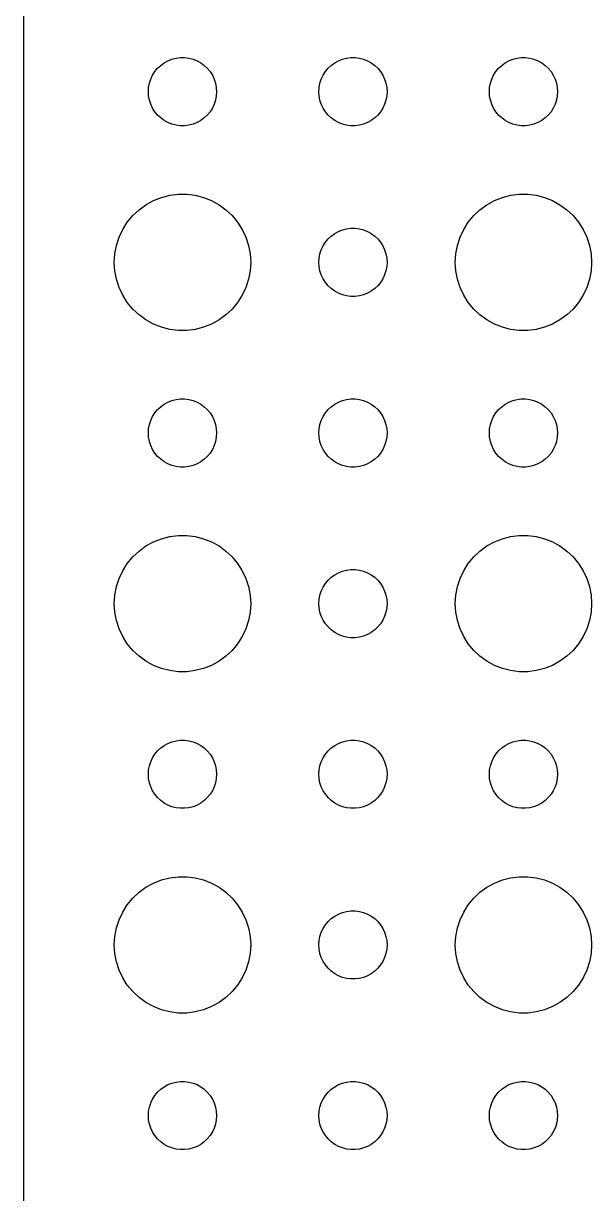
# Model space of a CAD drawing. Header units: metres. Extents: x -112 to 112, y -112 to 112.
# Drawn here: x -112 to -87, y -55.9 to -4.5 of the extents above; entities that cross this region are included whole.
import ezdxf

# ---------------------------------------------------------------- set-up
doc = ezdxf.new("R2010")
doc.units = ezdxf.units.M

msp = doc.modelspace()

# ---------------------------------------------------------------- linework, layer by layer
for p, q in [((-112, 107), (-112, -107)), ((-105.804, -6.23351), (-105.639, -6.14275)), ((-105.639, -6.14275), (-105.464, -6.07341)), ((-105.464, -6.07341), (-105.281, -6.02657)), ((-105.281, -6.02657), (-105.094, -6.00294)), ((-105.094, -6.00294), (-104.906, -6.00294)), ((-104.906, -6.00294), (-104.719, -6.02657)), ((-104.719, -6.02657), (-104.536, -6.07341)), ((-104.536, -6.07341), (-104.361, -6.14275)), ((-104.361, -6.14275), (-104.196, -6.23351)), ((-98.3037, -6.23351), (-98.1387, -6.14275)), ((-98.1387, -6.14275), (-97.9635, -6.07341)), ((-97.9635, -6.07341), (-97.7811, -6.02657)), ((-97.7811, -6.02657), (-97.5942, -6.00294)), ((-97.5942, -6.00294), (-97.4058, -6.00294)), ((-97.4058, -6.00294), (-97.2189, -6.02657)), ((-97.2189, -6.02657), (-97.0365, -6.07341)), ((-97.0365, -6.07341), (-96.8613, -6.14275)), ((-96.8613, -6.14275), (-96.6963, -6.23351)), ((-90.8037, -6.23351), (-90.6387, -6.14275)), ((-90.6387, -6.14275), (-90.4635, -6.07341)), ((-90.4635, -6.07341), (-90.2811, -6.02657)), ((-90.2811, -6.02657), (-90.0942, -6.00294)), ((-90.0942, -6.00294), (-89.9058, -6.00294)), ((-89.9058, -6.00294), (-89.7189, -6.02657)), ((-89.7189, -6.02657), (-89.5365, -6.07341)), ((-89.5365, -6.07341), (-89.3613, -6.14275)), ((-89.3613, -6.14275), (-89.1963, -6.23351)), ((-106.314, -6.77736), (-106.214, -6.61832)), ((-106.214, -6.61832), (-106.093, -6.47318)), ((-106.093, -6.47318), (-105.956, -6.34422)), ((-105.956, -6.34422), (-105.804, -6.23351)), ((-104.196, -6.23351), (-104.044, -6.34422)), ((-104.044, -6.34422), (-103.907, -6.47318)), ((-103.907, -6.47318), (-103.786, -6.61832)), ((-103.786, -6.61832), (-103.686, -6.77736)), ((-98.8145, -6.77736), (-98.7135, -6.61832)), ((-98.7135, -6.61832), (-98.5934, -6.47318)), ((-98.5934, -6.47318), (-98.4561, -6.34422)), ((-98.4561, -6.34422), (-98.3037, -6.23351)), ((-96.6963, -6.23351), (-96.5439, -6.34422)), ((-96.5439, -6.34422), (-96.4065, -6.47318)), ((-96.4065, -6.47318), (-96.2865, -6.61832)), ((-96.2865, -6.61832), (-96.1855, -6.77736)), ((-91.3145, -6.77736), (-91.2135, -6.61832)), ((-91.2135, -6.61832), (-91.0934, -6.47318)), ((-91.0934, -6.47318), (-90.9561, -6.34422)), ((-90.9561, -6.34422), (-90.8037, -6.23351)), ((-89.1963, -6.23351), (-89.0439, -6.34422)), ((-89.0439, -6.34422), (-88.9065, -6.47318)), ((-88.9065, -6.47318), (-88.7865, -6.61832)), ((-88.7865, -6.61832), (-88.6855, -6.77736)), ((-106.488, -7.312), (-106.453, -7.12695)), ((-106.453, -7.12695), (-106.395, -6.9478)), ((-106.395, -6.9478), (-106.314, -6.77736)), ((-103.686, -6.77736), (-103.605, -6.9478)), ((-103.605, -6.9478), (-103.547, -7.12695)), ((-103.547, -7.12695), (-103.512, -7.312)), ((-98.9882, -7.312), (-98.9529, -7.12695)), ((-98.9529, -7.12695), (-98.8947, -6.9478)), ((-98.8947, -6.9478), (-98.8145, -6.77736)), ((-96.1855, -6.77736), (-96.1053, -6.9478)), ((-96.1053, -6.9478), (-96.0471, -7.12695)), ((-96.0471, -7.12695), (-96.0118, -7.312)), ((-91.4882, -7.312), (-91.4529, -7.12695)), ((-91.4529, -7.12695), (-91.3947, -6.9478)), ((-91.3947, -6.9478), (-91.3145, -6.77736)), ((-88.6855, -6.77736), (-88.6053, -6.9478)), ((-88.6053, -6.9478), (-88.5471, -7.12695)), ((-88.5471, -7.12695), (-88.5118, -7.312)), ((-106.5, -7.5), (-106.488, -7.312)), ((-106.488, -7.68799), (-106.5, -7.5)), ((-106.453, -7.87303), (-106.488, -7.68799)), ((-103.512, -7.68799), (-103.547, -7.87303)), ((-103.512, -7.312), (-103.5, -7.5)), ((-103.5, -7.5), (-103.512, -7.68799)), ((-99, -7.5), (-98.9882, -7.312)), ((-98.9882, -7.68799), (-99, -7.5)), ((-98.9529, -7.87303), (-98.9882, -7.68799)), ((-96.0118, -7.68799), (-96.0471, -7.87303)), ((-96.0118, -7.312), (-96, -7.5)), ((-96, -7.5), (-96.0118, -7.68799)), ((-91.5, -7.5), (-91.4882, -7.312)), ((-91.4882, -7.68799), (-91.5, -7.5)), ((-91.4529, -7.87303), (-91.4882, -7.68799)), ((-88.5118, -7.68799), (-88.5471, -7.87303)), ((-88.5118, -7.312), (-88.5, -7.5)), ((-88.5, -7.5), (-88.5118, -7.68799)), ((-106.395, -8.05219), (-106.453, -7.87303)), ((-106.314, -8.22263), (-106.395, -8.05219)), ((-106.214, -8.38167), (-106.314, -8.22263)), ((-103.686, -8.22263), (-103.786, -8.38167)), ((-103.605, -8.05219), (-103.686, -8.22263)), ((-103.547, -7.87303), (-103.605, -8.05219)), ((-98.8947, -8.05219), (-98.9529, -7.87303)), ((-98.8145, -8.22263), (-98.8947, -8.05219)), ((-98.7135, -8.38167), (-98.8145, -8.22263)), ((-96.1855, -8.22263), (-96.2865, -8.38167)), ((-96.1053, -8.05219), (-96.1855, -8.22263)), ((-96.0471, -7.87303), (-96.1053, -8.05219)), ((-91.3947, -8.05219), (-91.4529, -7.87303)), ((-91.3145, -8.22263), (-91.3947, -8.05219)), ((-91.2135, -8.38167), (-91.3145, -8.22263)), ((-88.6855, -8.22263), (-88.7865, -8.38167)), ((-88.6053, -8.05219), (-88.6855, -8.22263)), ((-88.5471, -7.87303), (-88.6053, -8.05219)), ((-106.093, -8.52681), (-106.214, -8.38167)), ((-105.956, -8.65576), (-106.093, -8.52681)), ((-105.804, -8.76648), (-105.956, -8.65576)), ((-104.044, -8.65576), (-104.196, -8.76648)), ((-103.907, -8.52681), (-104.044, -8.65576)), ((-103.786, -8.38167), (-103.907, -8.52681)), ((-98.5934, -8.52681), (-98.7135, -8.38167)), ((-98.4561, -8.65576), (-98.5934, -8.52681)), ((-98.3037, -8.76648), (-98.4561, -8.65576)), ((-96.5439, -8.65576), (-96.6963, -8.76648)), ((-96.4065, -8.52681), (-96.5439, -8.65576)), ((-96.2865, -8.38167), (-96.4065, -8.52681)), ((-91.0934, -8.52681), (-91.2135, -8.38167)), ((-90.9561, -8.65576), (-91.0934, -8.52681)), ((-90.8037, -8.76648), (-90.9561, -8.65576)), ((-89.0439, -8.65576), (-89.1963, -8.76648)), ((-88.9065, -8.52681), (-89.0439, -8.65576)), ((-88.7865, -8.38167), (-88.9065, -8.52681)), ((-105.639, -8.85724), (-105.804, -8.76648)), ((-105.464, -8.92657), (-105.639, -8.85724)), ((-105.281, -8.97342), (-105.464, -8.92657)), ((-105.094, -8.99704), (-105.281, -8.97342)), ((-104.906, -8.99704), (-105.094, -8.99704)), ((-104.719, -8.97342), (-104.906, -8.99704)), ((-104.536, -8.92657), (-104.719, -8.97342)), ((-104.361, -8.85724), (-104.536, -8.92657)), ((-104.196, -8.76648), (-104.361, -8.85724)), ((-98.1387, -8.85724), (-98.3037, -8.76648)), ((-97.9635, -8.92657), (-98.1387, -8.85724)), ((-97.7811, -8.97342), (-97.9635, -8.92657)), ((-97.5942, -8.99704), (-97.7811, -8.97342)), ((-97.4058, -8.99704), (-97.5942, -8.99704)), ((-97.2189, -8.97342), (-97.4058, -8.99704)), ((-97.0365, -8.92657), (-97.2189, -8.97342)), ((-96.8613, -8.85724), (-97.0365, -8.92657)), ((-96.6963, -8.76648), (-96.8613, -8.85724)), ((-90.6387, -8.85724), (-90.8037, -8.76648)), ((-90.4635, -8.92657), (-90.6387, -8.85724)), ((-90.2811, -8.97342), (-90.4635, -8.92657)), ((-90.0942, -8.99704), (-90.2811, -8.97342)), ((-89.9058, -8.99704), (-90.0942, -8.99704)), ((-89.7189, -8.97342), (-89.9058, -8.99704)), ((-89.5365, -8.92657), (-89.7189, -8.97342)), ((-89.3613, -8.85724), (-89.5365, -8.92657)), ((-89.1963, -8.76648), (-89.3613, -8.85724)), ((-106.607, -12.467), (-106.277, -12.2855)), ((-106.277, -12.2855), (-105.927, -12.1468)), ((-105.927, -12.1468), (-105.562, -12.0531)), ((-105.562, -12.0531), (-105.188, -12.0059)), ((-105.188, -12.0059), (-104.812, -12.0059)), ((-104.812, -12.0059), (-104.438, -12.0531)), ((-104.438, -12.0531), (-104.073, -12.1468)), ((-104.073, -12.1468), (-103.723, -12.2855)), ((-103.723, -12.2855), (-103.393, -12.467)), ((-91.6075, -12.467), (-91.2773, -12.2855)), ((-91.2773, -12.2855), (-90.927, -12.1468)), ((-90.927, -12.1468), (-90.5621, -12.0531)), ((-90.5621, -12.0531), (-90.1884, -12.0059)), ((-90.1884, -12.0059), (-89.8116, -12.0059)), ((-89.8116, -12.0059), (-89.4379, -12.0531)), ((-89.4379, -12.0531), (-89.073, -12.1468)), ((-89.073, -12.1468), (-88.7227, -12.2855)), ((-88.7227, -12.2855), (-88.3925, -12.467)), ((-107.187, -12.9464), (-106.912, -12.6884)), ((-106.912, -12.6884), (-106.607, -12.467)), ((-103.393, -12.467), (-103.088, -12.6884)), ((-103.088, -12.6884), (-102.813, -12.9464)), ((-92.1869, -12.9464), (-91.9123, -12.6884)), ((-91.9123, -12.6884), (-91.6075, -12.467)), ((-88.3925, -12.467), (-88.0877, -12.6884)), ((-88.0877, -12.6884), (-87.8131, -12.9464)), ((-107.629, -13.5547), (-107.427, -13.2366)), ((-107.427, -13.2366), (-107.187, -12.9464)), ((-102.813, -12.9464), (-102.573, -13.2366)), ((-102.573, -13.2366), (-102.371, -13.5547)), ((-92.6289, -13.5547), (-92.427, -13.2366)), ((-92.427, -13.2366), (-92.1869, -12.9464)), ((-87.8131, -12.9464), (-87.573, -13.2366)), ((-87.573, -13.2366), (-87.3711, -13.5547)), ((-107.789, -13.8956), (-107.629, -13.5547)), ((-102.371, -13.5547), (-102.211, -13.8956)), ((-98.5934, -13.9732), (-98.4561, -13.8442)), ((-98.4561, -13.8442), (-98.3037, -13.7335)), ((-98.3037, -13.7335), (-98.1387, -13.6427)), ((-98.1387, -13.6427), (-97.9635, -13.5734)), ((-97.9635, -13.5734), (-97.7811, -13.5266)), ((-97.7811, -13.5266), (-97.5942, -13.5029)), ((-97.5942, -13.5029), (-97.4058, -13.5029)), ((-97.4058, -13.5029), (-97.2189, -13.5266)), ((-97.2189, -13.5266), (-97.0365, -13.5734)), ((-97.0365, -13.5734), (-96.8613, -13.6427)), ((-96.8613, -13.6427), (-96.6963, -13.7335)), ((-96.6963, -13.7335), (-96.5439, -13.8442)), ((-96.5439, -13.8442), (-96.4065, -13.9732)), ((-92.7893, -13.8956), (-92.6289, -13.5547)), ((-87.3711, -13.5547), (-87.2107, -13.8956)), ((-107.976, -14.624), (-107.906, -14.2539)), ((-107.906, -14.2539), (-107.789, -13.8956)), ((-102.211, -13.8956), (-102.094, -14.2539)), ((-102.094, -14.2539), (-102.024, -14.624)), ((-98.8947, -14.4478), (-98.8145, -14.2774)), ((-98.8145, -14.2774), (-98.7135, -14.1183)), ((-98.7135, -14.1183), (-98.5934, -13.9732)), ((-96.4065, -13.9732), (-96.2865, -14.1183)), ((-96.2865, -14.1183), (-96.1855, -14.2774)), ((-96.1855, -14.2774), (-96.1053, -14.4478)), ((-92.9763, -14.624), (-92.9057, -14.2539)), ((-92.9057, -14.2539), (-92.7893, -13.8956)), ((-87.2107, -13.8956), (-87.0943, -14.2539)), ((-87.0943, -14.2539), (-87.0237, -14.624)), ((-108, -15), (-107.976, -14.624)), ((-102.024, -14.624), (-102, -15)), ((-99, -15), (-98.9882, -14.812)), ((-98.9882, -14.812), (-98.9529, -14.627)), ((-98.9529, -14.627), (-98.8947, -14.4478)), ((-96.1053, -14.4478), (-96.0471, -14.627)), ((-96.0471, -14.627), (-96.0118, -14.812)), ((-96.0118, -14.812), (-96, -15)), ((-93, -15), (-92.9763, -14.624)), ((-87.0237, -14.624), (-87, -15)), ((-107.976, -15.376), (-108, -15)), ((-107.906, -15.7461), (-107.976, -15.376)), ((-102.024, -15.376), (-102.094, -15.7461)), ((-102, -15), (-102.024, -15.376)), ((-98.9882, -15.188), (-99, -15)), ((-98.9529, -15.373), (-98.9882, -15.188)), ((-98.8947, -15.5522), (-98.9529, -15.373)), ((-96.0471, -15.373), (-96.1053, -15.5522)), ((-96.0118, -15.188), (-96.0471, -15.373)), ((-96, -15), (-96.0118, -15.188)), ((-92.9763, -15.376), (-93, -15)), ((-92.9057, -15.7461), (-92.9763, -15.376)), ((-87.0237, -15.376), (-87.0943, -15.7461)), ((-87, -15), (-87.0237, -15.376)), ((-107.789, -16.1044), (-107.906, -15.7461)), ((-102.094, -15.7461), (-102.211, -16.1044)), ((-98.8145, -15.7226), (-98.8947, -15.5522)), ((-98.7135, -15.8817), (-98.8145, -15.7226)), ((-98.5934, -16.0268), (-98.7135, -15.8817)), ((-96.2865, -15.8817), (-96.4065, -16.0268)), ((-96.1855, -15.7226), (-96.2865, -15.8817)), ((-96.1053, -15.5522), (-96.1855, -15.7226)), ((-92.7893, -16.1044), (-92.9057, -15.7461)), ((-87.0943, -15.7461), (-87.2107, -16.1044)), ((-107.629, -16.4453), (-107.789, -16.1044)), ((-107.427, -16.7634), (-107.629, -16.4453)), ((-102.371, -16.4453), (-102.573, -16.7634)), ((-102.211, -16.1044), (-102.371, -16.4453)), ((-98.4561, -16.1558), (-98.5934, -16.0268)), ((-98.3037, -16.2665), (-98.4561, -16.1558)), ((-98.1387, -16.3572), (-98.3037, -16.2665)), ((-97.9635, -16.4266), (-98.1387, -16.3572)), ((-97.7811, -16.4734), (-97.9635, -16.4266)), ((-97.0365, -16.4266), (-97.2189, -16.4734)), ((-96.8613, -16.3572), (-97.0365, -16.4266)), ((-96.6963, -16.2665), (-96.8613, -16.3572)), ((-96.5439, -16.1558), (-96.6963, -16.2665)), ((-96.4065, -16.0268), (-96.5439, -16.1558)), ((-92.6289, -16.4453), (-92.7893, -16.1044)), ((-92.427, -16.7634), (-92.6289, -16.4453)), ((-87.3711, -16.4453), (-87.573, -16.7634)), ((-87.2107, -16.1044), (-87.3711, -16.4453)), ((-107.187, -17.0536), (-107.427, -16.7634)), ((-102.573, -16.7634), (-102.813, -17.0536)), ((-97.5942, -16.497), (-97.7811, -16.4734)), ((-97.4058, -16.497), (-97.5942, -16.497)), ((-97.2189, -16.4734), (-97.4058, -16.497)), ((-92.1869, -17.0536), (-92.427, -16.7634)), ((-87.573, -16.7634), (-87.8131, -17.0536)), ((-106.912, -17.3115), (-107.187, -17.0536)), ((-106.607, -17.533), (-106.912, -17.3115)), ((-103.088, -17.3115), (-103.393, -17.533)), ((-102.813, -17.0536), (-103.088, -17.3115)), ((-91.9123, -17.3115), (-92.1869, -17.0536)), ((-91.6075, -17.533), (-91.9123, -17.3115)), ((-88.0877, -17.3115), (-88.3925, -17.533)), ((-87.8131, -17.0536), (-88.0877, -17.3115)), ((-106.277, -17.7145), (-106.607, -17.533)), ((-105.927, -17.8532), (-106.277, -17.7145)), ((-105.562, -17.9469), (-105.927, -17.8532)), ((-105.188, -17.9941), (-105.562, -17.9469)), ((-104.812, -17.9941), (-105.188, -17.9941)), ((-104.438, -17.9469), (-104.812, -17.9941)), ((-104.073, -17.8532), (-104.438, -17.9469)), ((-103.723, -17.7145), (-104.073, -17.8532)), ((-103.393, -17.533), (-103.723, -17.7145)), ((-91.2773, -17.7145), (-91.6075, -17.533)), ((-90.927, -17.8532), (-91.2773, -17.7145)), ((-90.5621, -17.9469), (-90.927, -17.8532)), ((-90.1884, -17.9941), (-90.5621, -17.9469)), ((-89.8116, -17.9941), (-90.1884, -17.9941)), ((-89.4379, -17.9469), (-89.8116, -17.9941)), ((-89.073, -17.8532), (-89.4379, -17.9469)), ((-88.7227, -17.7145), (-89.073, -17.8532)), ((-88.3925, -17.533), (-88.7227, -17.7145)), ((-105.639, -21.1427), (-105.464, -21.0734)), ((-105.464, -21.0734), (-105.281, -21.0266)), ((-105.281, -21.0266), (-105.094, -21.003)), ((-105.094, -21.003), (-104.906, -21.003)), ((-104.906, -21.003), (-104.719, -21.0266)), ((-104.719, -21.0266), (-104.536, -21.0734)), ((-104.536, -21.0734), (-104.361, -21.1427)), ((-98.1387, -21.1427), (-97.9635, -21.0734)), ((-97.9635, -21.0734), (-97.7811, -21.0266)), ((-97.7811, -21.0266), (-97.5942, -21.003)), ((-97.5942, -21.003), (-97.4058, -21.003)), ((-97.4058, -21.003), (-97.2189, -21.0266)), ((-97.2189, -21.0266), (-97.0365, -21.0734)), ((-97.0365, -21.0734), (-96.8613, -21.1427)), ((-90.6387, -21.1427), (-90.4635, -21.0734)), ((-90.4635, -21.0734), (-90.2811, -21.0266)), ((-90.2811, -21.0266), (-90.0942, -21.003)), ((-90.0942, -21.003), (-89.9058, -21.003)), ((-89.9058, -21.003), (-89.7189, -21.0266)), ((-89.7189, -21.0266), (-89.5365, -21.0734)), ((-89.5365, -21.0734), (-89.3613, -21.1427)), ((-106.214, -21.6183), (-106.093, -21.4732)), ((-106.093, -21.4732), (-105.956, -21.3442)), ((-105.956, -21.3442), (-105.804, -21.2335)), ((-105.804, -21.2335), (-105.639, -21.1427)), ((-104.361, -21.1427), (-104.196, -21.2335)), ((-104.196, -21.2335), (-104.044, -21.3442)), ((-104.044, -21.3442), (-103.907, -21.4732)), ((-103.907, -21.4732), (-103.786, -21.6183)), ((-98.7135, -21.6183), (-98.5934, -21.4732)), ((-98.5934, -21.4732), (-98.4561, -21.3442)), ((-98.4561, -21.3442), (-98.3037, -21.2335)), ((-98.3037, -21.2335), (-98.1387, -21.1427)), ((-96.8613, -21.1427), (-96.6963, -21.2335)), ((-96.6963, -21.2335), (-96.5439, -21.3442)), ((-96.5439, -21.3442), (-96.4065, -21.4732)), ((-96.4065, -21.4732), (-96.2865, -21.6183)), ((-91.2135, -21.6183), (-91.0934, -21.4732)), ((-91.0934, -21.4732), (-90.9561, -21.3442)), ((-90.9561, -21.3442), (-90.8037, -21.2335)), ((-90.8037, -21.2335), (-90.6387, -21.1427)), ((-89.3613, -21.1427), (-89.1963, -21.2335)), ((-89.1963, -21.2335), (-89.0439, -21.3442)), ((-89.0439, -21.3442), (-88.9065, -21.4732)), ((-88.9065, -21.4732), (-88.7865, -21.6183)), ((-106.453, -22.127), (-106.395, -21.9478)), ((-106.395, -21.9478), (-106.314, -21.7774)), ((-106.314, -21.7774), (-106.214, -21.6183)), ((-103.786, -21.6183), (-103.686, -21.7774)), ((-103.686, -21.7774), (-103.605, -21.9478)), ((-103.605, -21.9478), (-103.547, -22.127)), ((-98.9529, -22.127), (-98.8947, -21.9478)), ((-98.8947, -21.9478), (-98.8145, -21.7774)), ((-98.8145, -21.7774), (-98.7135, -21.6183)), ((-96.2865, -21.6183), (-96.1855, -21.7774)), ((-96.1855, -21.7774), (-96.1053, -21.9478)), ((-96.1053, -21.9478), (-96.0471, -22.127)), ((-91.4529, -22.127), (-91.3947, -21.9478)), ((-91.3947, -21.9478), (-91.3145, -21.7774)), ((-91.3145, -21.7774), (-91.2135, -21.6183)), ((-88.7865, -21.6183), (-88.6855, -21.7774)), ((-88.6855, -21.7774), (-88.6053, -21.9478)), ((-88.6053, -21.9478), (-88.5471, -22.127)), ((-106.5, -22.5), (-106.488, -22.312)), ((-106.488, -22.688), (-106.5, -22.5)), ((-106.488, -22.312), (-106.453, -22.127)), ((-103.547, -22.127), (-103.512, -22.312)), ((-103.512, -22.312), (-103.5, -22.5)), ((-103.5, -22.5), (-103.512, -22.688)), ((-99, -22.5), (-98.9882, -22.312)), ((-98.9882, -22.688), (-99, -22.5)), ((-98.9882, -22.312), (-98.9529, -22.127)), ((-96.0471, -22.127), (-96.0118, -22.312)), ((-96.0118, -22.312), (-96, -22.5)), ((-96, -22.5), (-96.0118, -22.688)), ((-91.5, -22.5), (-91.4882, -22.312)), ((-91.4882, -22.688), (-91.5, -22.5)), ((-91.4882, -22.312), (-91.4529, -22.127)), ((-88.5471, -22.127), (-88.5118, -22.312)), ((-88.5118, -22.312), (-88.5, -22.5)), ((-88.5, -22.5), (-88.5118, -22.688)), ((-106.453, -22.873), (-106.488, -22.688)), ((-106.395, -23.0522), (-106.453, -22.873)), ((-106.314, -23.2226), (-106.395, -23.0522)), ((-103.605, -23.0522), (-103.686, -23.2226)), ((-103.547, -22.873), (-103.605, -23.0522)), ((-103.512, -22.688), (-103.547, -22.873)), ((-98.9529, -22.873), (-98.9882, -22.688)), ((-98.8947, -23.0522), (-98.9529, -22.873)), ((-98.8145, -23.2226), (-98.8947, -23.0522)), ((-96.1053, -23.0522), (-96.1855, -23.2226)), ((-96.0471, -22.873), (-96.1053, -23.0522)), ((-96.0118, -22.688), (-96.0471, -22.873)), ((-91.4529, -22.873), (-91.4882, -22.688)), ((-91.3947, -23.0522), (-91.4529, -22.873)), ((-91.3145, -23.2226), (-91.3947, -23.0522)), ((-88.6053, -23.0522), (-88.6855, -23.2226)), ((-88.5471, -22.873), (-88.6053, -23.0522)), ((-88.5118, -22.688), (-88.5471, -22.873)), ((-106.214, -23.3817), (-106.314, -23.2226)), ((-106.093, -23.5268), (-106.214, -23.3817)), ((-105.956, -23.6558), (-106.093, -23.5268)), ((-105.804, -23.7665), (-105.956, -23.6558)), ((-104.044, -23.6558), (-104.196, -23.7665)), ((-103.907, -23.5268), (-104.044, -23.6558)), ((-103.786, -23.3817), (-103.907, -23.5268)), ((-103.686, -23.2226), (-103.786, -23.3817)), ((-98.7135, -23.3817), (-98.8145, -23.2226)), ((-98.5934, -23.5268), (-98.7135, -23.3817)), ((-98.4561, -23.6558), (-98.5934, -23.5268)), ((-98.3037, -23.7665), (-98.4561, -23.6558)), ((-96.5439, -23.6558), (-96.6963, -23.7665)), ((-96.4065, -23.5268), (-96.5439, -23.6558)), ((-96.2865, -23.3817), (-96.4065, -23.5268)), ((-96.1855, -23.2226), (-96.2865, -23.3817)), ((-91.2135, -23.3817), (-91.3145, -23.2226)), ((-91.0934, -23.5268), (-91.2135, -23.3817)), ((-90.9561, -23.6558), (-91.0934, -23.5268)), ((-90.8037, -23.7665), (-90.9561, -23.6558)), ((-89.0439, -23.6558), (-89.1963, -23.7665)), ((-88.9065, -23.5268), (-89.0439, -23.6558)), ((-88.7865, -23.3817), (-88.9065, -23.5268)), ((-88.6855, -23.2226), (-88.7865, -23.3817)), ((-105.639, -23.8572), (-105.804, -23.7665)), ((-105.464, -23.9266), (-105.639, -23.8572)), ((-105.281, -23.9734), (-105.464, -23.9266)), ((-105.094, -23.997), (-105.281, -23.9734)), ((-104.906, -23.997), (-105.094, -23.997)), ((-104.719, -23.9734), (-104.906, -23.997)), ((-104.536, -23.9266), (-104.719, -23.9734)), ((-104.361, -23.8572), (-104.536, -23.9266)), ((-104.196, -23.7665), (-104.361, -23.8572)), ((-98.1387, -23.8572), (-98.3037, -23.7665)), ((-97.9635, -23.9266), (-98.1387, -23.8572)), ((-97.7811, -23.9734), (-97.9635, -23.9266)), ((-97.5942, -23.997), (-97.7811, -23.9734)), ((-97.4058, -23.997), (-97.5942, -23.997)), ((-97.2189, -23.9734), (-97.4058, -23.997)), ((-97.0365, -23.9266), (-97.2189, -23.9734)), ((-96.8613, -23.8572), (-97.0365, -23.9266)), ((-96.6963, -23.7665), (-96.8613, -23.8572)), ((-90.6387, -23.8572), (-90.8037, -23.7665)), ((-90.4635, -23.9266), (-90.6387, -23.8572)), ((-90.2811, -23.9734), (-90.4635, -23.9266)), ((-90.0942, -23.997), (-90.2811, -23.9734)), ((-89.9058, -23.997), (-90.0942, -23.997)), ((-89.7189, -23.9734), (-89.9058, -23.997)), ((-89.5365, -23.9266), (-89.7189, -23.9734)), ((-89.3613, -23.8572), (-89.5365, -23.9266)), ((-89.1963, -23.7665), (-89.3613, -23.8572)), ((-106.277, -27.2855), (-105.927, -27.1468)), ((-105.927, -27.1468), (-105.562, -27.0531)), ((-105.562, -27.0531), (-105.188, -27.0059)), ((-105.188, -27.0059), (-104.812, -27.0059)), ((-104.812, -27.0059), (-104.438, -27.0531)), ((-104.438, -27.0531), (-104.073, -27.1468)), ((-104.073, -27.1468), (-103.723, -27.2855)), ((-91.2773, -27.2855), (-90.927, -27.1468)), ((-90.927, -27.1468), (-90.5621, -27.0531)), ((-90.5621, -27.0531), (-90.1884, -27.0059)), ((-90.1884, -27.0059), (-89.8116, -27.0059)), ((-89.8116, -27.0059), (-89.4379, -27.0531)), ((-89.4379, -27.0531), (-89.073, -27.1468)), ((-89.073, -27.1468), (-88.7227, -27.2855)), ((-107.187, -27.9464), (-106.912, -27.6884)), ((-106.912, -27.6884), (-106.607, -27.467)), ((-106.607, -27.467), (-106.277, -27.2855)), ((-103.723, -27.2855), (-103.393, -27.467)), ((-103.393, -27.467), (-103.088, -27.6884)), ((-103.088, -27.6884), (-102.813, -27.9464)), ((-92.1869, -27.9464), (-91.9123, -27.6884)), ((-91.9123, -27.6884), (-91.6075, -27.467)), ((-91.6075, -27.467), (-91.2773, -27.2855)), ((-88.7227, -27.2855), (-88.3925, -27.467)), ((-88.3925, -27.467), (-88.0877, -27.6884)), ((-88.0877, -27.6884), (-87.8131, -27.9464)), ((-107.629, -28.5547), (-107.427, -28.2366)), ((-107.427, -28.2366), (-107.187, -27.9464)), ((-102.813, -27.9464), (-102.573, -28.2366)), ((-102.573, -28.2366), (-102.371, -28.5547)), ((-92.6289, -28.5547), (-92.427, -28.2366)), ((-92.427, -28.2366), (-92.1869, -27.9464)), ((-87.8131, -27.9464), (-87.573, -28.2366)), ((-87.573, -28.2366), (-87.3711, -28.5547)), ((-107.789, -28.8956), (-107.629, -28.5547)), ((-102.371, -28.5547), (-102.211, -28.8956)), ((-98.4561, -28.8442), (-98.3037, -28.7335)), ((-98.3037, -28.7335), (-98.1387, -28.6427)), ((-98.1387, -28.6427), (-97.9635, -28.5734)), ((-97.9635, -28.5734), (-97.7811, -28.5266)), ((-97.7811, -28.5266), (-97.5942, -28.503)), ((-97.5942, -28.503), (-97.4058, -28.503)), ((-97.4058, -28.503), (-97.2189, -28.5266)), ((-97.2189, -28.5266), (-97.0365, -28.5734)), ((-97.0365, -28.5734), (-96.8613, -28.6427)), ((-96.8613, -28.6427), (-96.6963, -28.7335)), ((-96.6963, -28.7335), (-96.5439, -28.8442)), ((-92.7893, -28.8956), (-92.6289, -28.5547)), ((-87.3711, -28.5547), (-87.2107, -28.8956)), ((-107.976, -29.624), (-107.906, -29.2539)), ((-107.906, -29.2539), (-107.789, -28.8956)), ((-102.211, -28.8956), (-102.094, -29.2539)), ((-102.094, -29.2539), (-102.024, -29.624)), ((-98.8947, -29.4478), (-98.8145, -29.2774)), ((-98.8145, -29.2774), (-98.7135, -29.1183)), ((-98.7135, -29.1183), (-98.5934, -28.9732)), ((-98.5934, -28.9732), (-98.4561, -28.8442)), ((-96.5439, -28.8442), (-96.4065, -28.9732)), ((-96.4065, -28.9732), (-96.2865, -29.1183)), ((-96.2865, -29.1183), (-96.1855, -29.2774)), ((-96.1855, -29.2774), (-96.1053, -29.4478)), ((-92.9763, -29.624), (-92.9057, -29.2539)), ((-92.9057, -29.2539), (-92.7893, -28.8956)), ((-87.2107, -28.8956), (-87.0943, -29.2539)), ((-87.0943, -29.2539), (-87.0237, -29.624)), ((-108, -30), (-107.976, -29.624)), ((-102.024, -29.624), (-102, -30)), ((-99, -30), (-98.9882, -29.812)), ((-98.9882, -29.812), (-98.9529, -29.627)), ((-98.9529, -29.627), (-98.8947, -29.4478)), ((-96.1053, -29.4478), (-96.0471, -29.627)), ((-96.0471, -29.627), (-96.0118, -29.812)), ((-96.0118, -29.812), (-96, -30)), ((-93, -30), (-92.9763, -29.624)), ((-87.0237, -29.624), (-87, -30)), ((-107.976, -30.376), (-108, -30)), ((-102, -30), (-102.024, -30.376)), ((-98.9882, -30.188), (-99, -30)), ((-98.9529, -30.373), (-98.9882, -30.188)), ((-96.0118, -30.188), (-96.0471, -30.373)), ((-96, -30), (-96.0118, -30.188)), ((-92.9763, -30.376), (-93, -30)), ((-87, -30), (-87.0237, -30.376)), ((-107.906, -30.7461), (-107.976, -30.376)), ((-107.789, -31.1044), (-107.906, -30.7461)), ((-102.094, -30.7461), (-102.211, -31.1044)), ((-102.024, -30.376), (-102.094, -30.7461)), ((-98.8947, -30.5522), (-98.9529, -30.373)), ((-98.8145, -30.7226), (-98.8947, -30.5522)), ((-98.7135, -30.8817), (-98.8145, -30.7226)), ((-96.1855, -30.7226), (-96.2865, -30.8817)), ((-96.1053, -30.5522), (-96.1855, -30.7226)), ((-96.0471, -30.373), (-96.1053, -30.5522)), ((-92.9057, -30.7461), (-92.9763, -30.376)), ((-92.7893, -31.1044), (-92.9057, -30.7461)), ((-87.0943, -30.7461), (-87.2107, -31.1044)), ((-87.0237, -30.376), (-87.0943, -30.7461)), ((-107.629, -31.4453), (-107.789, -31.1044)), ((-102.211, -31.1044), (-102.371, -31.4453)), ((-98.5934, -31.0268), (-98.7135, -30.8817)), ((-98.4561, -31.1558), (-98.5934, -31.0268)), ((-98.3037, -31.2665), (-98.4561, -31.1558)), ((-98.1387, -31.3572), (-98.3037, -31.2665)), ((-97.9635, -31.4266), (-98.1387, -31.3572)), ((-96.8613, -31.3572), (-97.0365, -31.4266)), ((-96.6963, -31.2665), (-96.8613, -31.3572)), ((-96.5439, -31.1558), (-96.6963, -31.2665)), ((-96.4065, -31.0268), (-96.5439, -31.1558)), ((-96.2865, -30.8817), (-96.4065, -31.0268)), ((-92.6289, -31.4453), (-92.7893, -31.1044)), ((-87.2107, -31.1044), (-87.3711, -31.4453)), ((-107.427, -31.7634), (-107.629, -31.4453)), ((-107.187, -32.0536), (-107.427, -31.7634)), ((-102.573, -31.7634), (-102.813, -32.0536)), ((-102.371, -31.4453), (-102.573, -31.7634)), ((-97.7811, -31.4734), (-97.9635, -31.4266)), ((-97.5942, -31.497), (-97.7811, -31.4734)), ((-97.4058, -31.497), (-97.5942, -31.497)), ((-97.2189, -31.4734), (-97.4058, -31.497)), ((-97.0365, -31.4266), (-97.2189, -31.4734)), ((-92.427, -31.7634), (-92.6289, -31.4453)), ((-92.1869, -32.0536), (-92.427, -31.7634)), ((-87.573, -31.7634), (-87.8131, -32.0536)), ((-87.3711, -31.4453), (-87.573, -31.7634)), ((-106.912, -32.3115), (-107.187, -32.0536)), ((-106.607, -32.533), (-106.912, -32.3115)), ((-103.088, -32.3115), (-103.393, -32.533)), ((-102.813, -32.0536), (-103.088, -32.3115)), ((-91.9123, -32.3115), (-92.1869, -32.0536)), ((-91.6075, -32.533), (-91.9123, -32.3115)), ((-88.0877, -32.3115), (-88.3925, -32.533)), ((-87.8131, -32.0536), (-88.0877, -32.3115)), ((-106.277, -32.7145), (-106.607, -32.533)), ((-105.927, -32.8532), (-106.277, -32.7145)), ((-105.562, -32.9469), (-105.927, -32.8532)), ((-104.073, -32.8532), (-104.438, -32.9469)), ((-103.723, -32.7145), (-104.073, -32.8532)), ((-103.393, -32.533), (-103.723, -32.7145)), ((-91.2773, -32.7145), (-91.6075, -32.533)), ((-90.927, -32.8532), (-91.2773, -32.7145)), ((-90.5621, -32.9469), (-90.927, -32.8532)), ((-89.073, -32.8532), (-89.4379, -32.9469)), ((-88.7227, -32.7145), (-89.073, -32.8532)), ((-88.3925, -32.533), (-88.7227, -32.7145)), ((-105.188, -32.9941), (-105.562, -32.9469)), ((-104.812, -32.9941), (-105.188, -32.9941)), ((-104.438, -32.9469), (-104.812, -32.9941)), ((-90.1884, -32.9941), (-90.5621, -32.9469)), ((-89.8116, -32.9941), (-90.1884, -32.9941)), ((-89.4379, -32.9469), (-89.8116, -32.9941)), ((-106.214, -36.6183), (-106.093, -36.4732)), ((-106.093, -36.4732), (-105.956, -36.3442)), ((-105.956, -36.3442), (-105.804, -36.2335)), ((-105.804, -36.2335), (-105.639, -36.1428)), ((-105.639, -36.1428), (-105.464, -36.0734)), ((-105.464, -36.0734), (-105.281, -36.0266)), ((-105.281, -36.0266), (-105.094, -36.003)), ((-105.094, -36.003), (-104.906, -36.003)), ((-104.906, -36.003), (-104.719, -36.0266)), ((-104.719, -36.0266), (-104.536, -36.0734)), ((-104.536, -36.0734), (-104.361, -36.1428)), ((-104.361, -36.1428), (-104.196, -36.2335)), ((-104.196, -36.2335), (-104.044, -36.3442)), ((-104.044, -36.3442), (-103.907, -36.4732)), ((-103.907, -36.4732), (-103.786, -36.6183)), ((-98.7135, -36.6183), (-98.5934, -36.4732)), ((-98.5934, -36.4732), (-98.4561, -36.3442)), ((-98.4561, -36.3442), (-98.3037, -36.2335)), ((-98.3037, -36.2335), (-98.1387, -36.1428)), ((-98.1387, -36.1428), (-97.9635, -36.0734)), ((-97.9635, -36.0734), (-97.7811, -36.0266)), ((-97.7811, -36.0266), (-97.5942, -36.003)), ((-97.5942, -36.003), (-97.4058, -36.003)), ((-97.4058, -36.003), (-97.2189, -36.0266)), ((-97.2189, -36.0266), (-97.0365, -36.0734)), ((-97.0365, -36.0734), (-96.8613, -36.1428)), ((-96.8613, -36.1428), (-96.6963, -36.2335)), ((-96.6963, -36.2335), (-96.5439, -36.3442)), ((-96.5439, -36.3442), (-96.4065, -36.4732)), ((-96.4065, -36.4732), (-96.2865, -36.6183)), ((-91.2135, -36.6183), (-91.0934, -36.4732)), ((-91.0934, -36.4732), (-90.9561, -36.3442)), ((-90.9561, -36.3442), (-90.8037, -36.2335)), ((-90.8037, -36.2335), (-90.6387, -36.1428)), ((-90.6387, -36.1428), (-90.4635, -36.0734)), ((-90.4635, -36.0734), (-90.2811, -36.0266)), ((-90.2811, -36.0266), (-90.0942, -36.003)), ((-90.0942, -36.003), (-89.9058, -36.003)), ((-89.9058, -36.003), (-89.7189, -36.0266)), ((-89.7189, -36.0266), (-89.5365, -36.0734)), ((-89.5365, -36.0734), (-89.3613, -36.1428)), ((-89.3613, -36.1428), (-89.1963, -36.2335)), ((-89.1963, -36.2335), (-89.0439, -36.3442)), ((-89.0439, -36.3442), (-88.9065, -36.4732)), ((-88.9065, -36.4732), (-88.7865, -36.6183)), ((-106.453, -37.127), (-106.395, -36.9478)), ((-106.395, -36.9478), (-106.314, -36.7774)), ((-106.314, -36.7774), (-106.214, -36.6183)), ((-103.786, -36.6183), (-103.686, -36.7774)), ((-103.686, -36.7774), (-103.605, -36.9478)), ((-103.605, -36.9478), (-103.547, -37.127)), ((-98.9529, -37.127), (-98.8947, -36.9478)), ((-98.8947, -36.9478), (-98.8145, -36.7774)), ((-98.8145, -36.7774), (-98.7135, -36.6183)), ((-96.2865, -36.6183), (-96.1855, -36.7774)), ((-96.1855, -36.7774), (-96.1053, -36.9478)), ((-96.1053, -36.9478), (-96.0471, -37.127)), ((-91.4529, -37.127), (-91.3947, -36.9478)), ((-91.3947, -36.9478), (-91.3145, -36.7774)), ((-91.3145, -36.7774), (-91.2135, -36.6183)), ((-88.7865, -36.6183), (-88.6855, -36.7774)), ((-88.6855, -36.7774), (-88.6053, -36.9478)), ((-88.6053, -36.9478), (-88.5471, -37.127)), ((-106.5, -37.5), (-106.488, -37.312)), ((-106.488, -37.688), (-106.5, -37.5)), ((-106.488, -37.312), (-106.453, -37.127)), ((-103.547, -37.127), (-103.512, -37.312)), ((-103.512, -37.312), (-103.5, -37.5)), ((-103.5, -37.5), (-103.512, -37.688)), ((-99, -37.5), (-98.9882, -37.312)), ((-98.9882, -37.688), (-99, -37.5)), ((-98.9882, -37.312), (-98.9529, -37.127)), ((-96.0471, -37.127), (-96.0118, -37.312)), ((-96.0118, -37.312), (-96, -37.5)), ((-96, -37.5), (-96.0118, -37.688)), ((-91.5, -37.5), (-91.4882, -37.312)), ((-91.4882, -37.688), (-91.5, -37.5)), ((-91.4882, -37.312), (-91.4529, -37.127)), ((-88.5471, -37.127), (-88.5118, -37.312)), ((-88.5118, -37.312), (-88.5, -37.5)), ((-88.5, -37.5), (-88.5118, -37.688)), ((-106.453, -37.873), (-106.488, -37.688)), ((-106.395, -38.0522), (-106.453, -37.873)), ((-106.314, -38.2226), (-106.395, -38.0522)), ((-103.605, -38.0522), (-103.686, -38.2226)), ((-103.547, -37.873), (-103.605, -38.0522)), ((-103.512, -37.688), (-103.547, -37.873)), ((-98.9529, -37.873), (-98.9882, -37.688)), ((-98.8947, -38.0522), (-98.9529, -37.873)), ((-98.8145, -38.2226), (-98.8947, -38.0522)), ((-96.1053, -38.0522), (-96.1855, -38.2226)), ((-96.0471, -37.873), (-96.1053, -38.0522)), ((-96.0118, -37.688), (-96.0471, -37.873)), ((-91.4529, -37.873), (-91.4882, -37.688)), ((-91.3947, -38.0522), (-91.4529, -37.873)), ((-91.3145, -38.2226), (-91.3947, -38.0522)), ((-88.6053, -38.0522), (-88.6855, -38.2226)), ((-88.5471, -37.873), (-88.6053, -38.0522)), ((-88.5118, -37.688), (-88.5471, -37.873)), ((-106.214, -38.3817), (-106.314, -38.2226)), ((-106.093, -38.5268), (-106.214, -38.3817)), ((-105.956, -38.6558), (-106.093, -38.5268)), ((-103.907, -38.5268), (-104.044, -38.6558)), ((-103.786, -38.3817), (-103.907, -38.5268)), ((-103.686, -38.2226), (-103.786, -38.3817)), ((-98.7135, -38.3817), (-98.8145, -38.2226)), ((-98.5934, -38.5268), (-98.7135, -38.3817)), ((-98.4561, -38.6558), (-98.5934, -38.5268)), ((-96.4065, -38.5268), (-96.5439, -38.6558)), ((-96.2865, -38.3817), (-96.4065, -38.5268)), ((-96.1855, -38.2226), (-96.2865, -38.3817)), ((-91.2135, -38.3817), (-91.3145, -38.2226)), ((-91.0934, -38.5268), (-91.2135, -38.3817)), ((-90.9561, -38.6558), (-91.0934, -38.5268)), ((-88.9065, -38.5268), (-89.0439, -38.6558)), ((-88.7865, -38.3817), (-88.9065, -38.5268)), ((-88.6855, -38.2226), (-88.7865, -38.3817)), ((-105.804, -38.7665), (-105.956, -38.6558)), ((-105.639, -38.8572), (-105.804, -38.7665)), ((-105.464, -38.9266), (-105.639, -38.8572)), ((-105.281, -38.9734), (-105.464, -38.9266)), ((-105.094, -38.997), (-105.281, -38.9734)), ((-104.906, -38.997), (-105.094, -38.997)), ((-104.719, -38.9734), (-104.906, -38.997)), ((-104.536, -38.9266), (-104.719, -38.9734)), ((-104.361, -38.8572), (-104.536, -38.9266)), ((-104.196, -38.7665), (-104.361, -38.8572)), ((-104.044, -38.6558), (-104.196, -38.7665)), ((-98.3037, -38.7665), (-98.4561, -38.6558)), ((-98.1387, -38.8572), (-98.3037, -38.7665)), ((-97.9635, -38.9266), (-98.1387, -38.8572)), ((-97.7811, -38.9734), (-97.9635, -38.9266)), ((-97.5942, -38.997), (-97.7811, -38.9734)), ((-97.4058, -38.997), (-97.5942, -38.997)), ((-97.2189, -38.9734), (-97.4058, -38.997)), ((-97.0365, -38.9266), (-97.2189, -38.9734)), ((-96.8613, -38.8572), (-97.0365, -38.9266)), ((-96.6963, -38.7665), (-96.8613, -38.8572)), ((-96.5439, -38.6558), (-96.6963, -38.7665)), ((-90.8037, -38.7665), (-90.9561, -38.6558)), ((-90.6387, -38.8572), (-90.8037, -38.7665)), ((-90.4635, -38.9266), (-90.6387, -38.8572)), ((-90.2811, -38.9734), (-90.4635, -38.9266)), ((-90.0942, -38.997), (-90.2811, -38.9734)), ((-89.9058, -38.997), (-90.0942, -38.997)), ((-89.7189, -38.9734), (-89.9058, -38.997)), ((-89.5365, -38.9266), (-89.7189, -38.9734)), ((-89.3613, -38.8572), (-89.5365, -38.9266)), ((-89.1963, -38.7665), (-89.3613, -38.8572)), ((-89.0439, -38.6558), (-89.1963, -38.7665)), ((-106.277, -42.2855), (-105.927, -42.1468)), ((-105.927, -42.1468), (-105.562, -42.0531)), ((-105.562, -42.0531), (-105.188, -42.0059)), ((-105.188, -42.0059), (-104.812, -42.0059)), ((-104.812, -42.0059), (-104.438, -42.0531)), ((-104.438, -42.0531), (-104.073, -42.1468)), ((-104.073, -42.1468), (-103.723, -42.2855)), ((-91.2773, -42.2855), (-90.927, -42.1468)), ((-90.927, -42.1468), (-90.5621, -42.0531)), ((-90.5621, -42.0531), (-90.1884, -42.0059)), ((-90.1884, -42.0059), (-89.8116, -42.0059)), ((-89.8116, -42.0059), (-89.4379, -42.0531)), ((-89.4379, -42.0531), (-89.073, -42.1468)), ((-89.073, -42.1468), (-88.7227, -42.2855)), ((-107.187, -42.9464), (-106.912, -42.6885)), ((-106.912, -42.6885), (-106.607, -42.467)), ((-106.607, -42.467), (-106.277, -42.2855)), ((-103.723, -42.2855), (-103.393, -42.467)), ((-103.393, -42.467), (-103.088, -42.6885)), ((-103.088, -42.6885), (-102.813, -42.9464)), ((-92.1869, -42.9464), (-91.9123, -42.6885)), ((-91.9123, -42.6885), (-91.6075, -42.467)), ((-91.6075, -42.467), (-91.2773, -42.2855)), ((-88.7227, -42.2855), (-88.3925, -42.467)), ((-88.3925, -42.467), (-88.0877, -42.6885)), ((-88.0877, -42.6885), (-87.8131, -42.9464)), ((-107.427, -43.2366), (-107.187, -42.9464)), ((-102.813, -42.9464), (-102.573, -43.2366)), ((-92.427, -43.2366), (-92.1869, -42.9464)), ((-87.8131, -42.9464), (-87.573, -43.2366)), ((-107.789, -43.8956), (-107.629, -43.5547)), ((-107.629, -43.5547), (-107.427, -43.2366)), ((-102.573, -43.2366), (-102.371, -43.5547)), ((-102.371, -43.5547), (-102.211, -43.8956)), ((-98.3037, -43.7335), (-98.1387, -43.6428)), ((-98.1387, -43.6428), (-97.9635, -43.5734)), ((-97.9635, -43.5734), (-97.7811, -43.5266)), ((-97.7811, -43.5266), (-97.5942, -43.503)), ((-97.5942, -43.503), (-97.4058, -43.503)), ((-97.4058, -43.503), (-97.2189, -43.5266)), ((-97.2189, -43.5266), (-97.0365, -43.5734)), ((-97.0365, -43.5734), (-96.8613, -43.6428)), ((-96.8613, -43.6428), (-96.6963, -43.7335)), ((-92.7893, -43.8956), (-92.6289, -43.5547)), ((-92.6289, -43.5547), (-92.427, -43.2366)), ((-87.573, -43.2366), (-87.3711, -43.5547)), ((-87.3711, -43.5547), (-87.2107, -43.8956)), ((-107.906, -44.2539), (-107.789, -43.8956)), ((-102.211, -43.8956), (-102.094, -44.2539)), ((-98.8145, -44.2774), (-98.7135, -44.1183)), ((-98.7135, -44.1183), (-98.5934, -43.9732)), ((-98.5934, -43.9732), (-98.4561, -43.8442)), ((-98.4561, -43.8442), (-98.3037, -43.7335)), ((-96.6963, -43.7335), (-96.5439, -43.8442)), ((-96.5439, -43.8442), (-96.4065, -43.9732)), ((-96.4065, -43.9732), (-96.2865, -44.1183)), ((-96.2865, -44.1183), (-96.1855, -44.2774)), ((-92.9057, -44.2539), (-92.7893, -43.8956)), ((-87.2107, -43.8956), (-87.0943, -44.2539)), ((-108, -45), (-107.976, -44.624)), ((-107.976, -44.624), (-107.906, -44.2539)), ((-102.094, -44.2539), (-102.024, -44.624)), ((-102.024, -44.624), (-102, -45)), ((-98.9882, -44.812), (-98.9529, -44.627)), ((-98.9529, -44.627), (-98.8947, -44.4478)), ((-98.8947, -44.4478), (-98.8145, -44.2774)), ((-96.1855, -44.2774), (-96.1053, -44.4478)), ((-96.1053, -44.4478), (-96.0471, -44.627)), ((-96.0471, -44.627), (-96.0118, -44.812)), ((-93, -45), (-92.9763, -44.624)), ((-92.9763, -44.624), (-92.9057, -44.2539)), ((-87.0943, -44.2539), (-87.0237, -44.624)), ((-87.0237, -44.624), (-87, -45)), ((-107.976, -45.376), (-108, -45)), ((-102, -45), (-102.024, -45.376)), ((-99, -45), (-98.9882, -44.812)), ((-98.9882, -45.188), (-99, -45)), ((-98.9529, -45.373), (-98.9882, -45.188)), ((-96.0118, -45.188), (-96.0471, -45.373)), ((-96.0118, -44.812), (-96, -45)), ((-96, -45), (-96.0118, -45.188)), ((-92.9763, -45.376), (-93, -45)), ((-87, -45), (-87.0237, -45.376)), ((-107.906, -45.7461), (-107.976, -45.376)), ((-107.789, -46.1044), (-107.906, -45.7461)), ((-102.094, -45.7461), (-102.211, -46.1044)), ((-102.024, -45.376), (-102.094, -45.7461)), ((-98.8947, -45.5522), (-98.9529, -45.373)), ((-98.8145, -45.7226), (-98.8947, -45.5522)), ((-98.7135, -45.8817), (-98.8145, -45.7226)), ((-96.1855, -45.7226), (-96.2865, -45.8817)), ((-96.1053, -45.5522), (-96.1855, -45.7226)), ((-96.0471, -45.373), (-96.1053, -45.5522)), ((-92.9057, -45.7461), (-92.9763, -45.376)), ((-92.7893, -46.1044), (-92.9057, -45.7461)), ((-87.0943, -45.7461), (-87.2107, -46.1044)), ((-87.0237, -45.376), (-87.0943, -45.7461)), ((-107.629, -46.4453), (-107.789, -46.1044)), ((-102.211, -46.1044), (-102.371, -46.4453)), ((-98.5934, -46.0268), (-98.7135, -45.8817)), ((-98.4561, -46.1558), (-98.5934, -46.0268)), ((-98.3037, -46.2665), (-98.4561, -46.1558)), ((-98.1387, -46.3572), (-98.3037, -46.2665)), ((-96.6963, -46.2665), (-96.8613, -46.3572)), ((-96.5439, -46.1558), (-96.6963, -46.2665)), ((-96.4065, -46.0268), (-96.5439, -46.1558)), ((-96.2865, -45.8817), (-96.4065, -46.0268)), ((-92.6289, -46.4453), (-92.7893, -46.1044)), ((-87.2107, -46.1044), (-87.3711, -46.4453)), ((-107.427, -46.7634), (-107.629, -46.4453)), ((-107.187, -47.0536), (-107.427, -46.7634)), ((-102.573, -46.7634), (-102.813, -47.0536)), ((-102.371, -46.4453), (-102.573, -46.7634)), ((-97.9635, -46.4266), (-98.1387, -46.3572)), ((-97.7811, -46.4734), (-97.9635, -46.4266)), ((-97.5942, -46.497), (-97.7811, -46.4734)), ((-97.4058, -46.497), (-97.5942, -46.497)), ((-97.2189, -46.4734), (-97.4058, -46.497)), ((-97.0365, -46.4266), (-97.2189, -46.4734)), ((-96.8613, -46.3572), (-97.0365, -46.4266)), ((-92.427, -46.7634), (-92.6289, -46.4453)), ((-92.1869, -47.0536), (-92.427, -46.7634)), ((-87.573, -46.7634), (-87.8131, -47.0536)), ((-87.3711, -46.4453), (-87.573, -46.7634)), ((-106.912, -47.3115), (-107.187, -47.0536)), ((-106.607, -47.533), (-106.912, -47.3115)), ((-103.088, -47.3115), (-103.393, -47.533)), ((-102.813, -47.0536), (-103.088, -47.3115)), ((-91.9123, -47.3115), (-92.1869, -47.0536)), ((-91.6075, -47.533), (-91.9123, -47.3115)), ((-88.0877, -47.3115), (-88.3925, -47.533)), ((-87.8131, -47.0536), (-88.0877, -47.3115)), ((-106.277, -47.7145), (-106.607, -47.533)), ((-105.927, -47.8532), (-106.277, -47.7145)), ((-103.723, -47.7145), (-104.073, -47.8532)), ((-103.393, -47.533), (-103.723, -47.7145)), ((-91.2773, -47.7145), (-91.6075, -47.533)), ((-90.927, -47.8532), (-91.2773, -47.7145)), ((-88.7227, -47.7145), (-89.073, -47.8532)), ((-88.3925, -47.533), (-88.7227, -47.7145)), ((-105.562, -47.9469), (-105.927, -47.8532)), ((-105.188, -47.9941), (-105.562, -47.9469)), ((-104.812, -47.9941), (-105.188, -47.9941)), ((-104.438, -47.9469), (-104.812, -47.9941)), ((-104.073, -47.8532), (-104.438, -47.9469)), ((-90.5621, -47.9469), (-90.927, -47.8532)), ((-90.1884, -47.9941), (-90.5621, -47.9469)), ((-89.8116, -47.9941), (-90.1884, -47.9941)), ((-89.4379, -47.9469), (-89.8116, -47.9941)), ((-89.073, -47.8532), (-89.4379, -47.9469)), ((-106.093, -51.4732), (-105.956, -51.3442)), ((-105.956, -51.3442), (-105.804, -51.2335)), ((-105.804, -51.2335), (-105.639, -51.1428)), ((-105.639, -51.1428), (-105.464, -51.0734)), ((-105.464, -51.0734), (-105.281, -51.0266)), ((-105.281, -51.0266), (-105.094, -51.003)), ((-105.094, -51.003), (-104.906, -51.003)), ((-104.906, -51.003), (-104.719, -51.0266)), ((-104.719, -51.0266), (-104.536, -51.0734)), ((-104.536, -51.0734), (-104.361, -51.1428)), ((-104.361, -51.1428), (-104.196, -51.2335)), ((-104.196, -51.2335), (-104.044, -51.3442)), ((-104.044, -51.3442), (-103.907, -51.4732)), ((-98.5934, -51.4732), (-98.4561, -51.3442)), ((-98.4561, -51.3442), (-98.3037, -51.2335)), ((-98.3037, -51.2335), (-98.1387, -51.1428)), ((-98.1387, -51.1428), (-97.9635, -51.0734)), ((-97.9635, -51.0734), (-97.7811, -51.0266)), ((-97.7811, -51.0266), (-97.5942, -51.003)), ((-97.5942, -51.003), (-97.4058, -51.003)), ((-97.4058, -51.003), (-97.2189, -51.0266)), ((-97.2189, -51.0266), (-97.0365, -51.0734)), ((-97.0365, -51.0734), (-96.8613, -51.1428)), ((-96.8613, -51.1428), (-96.6963, -51.2335)), ((-96.6963, -51.2335), (-96.5439, -51.3442)), ((-96.5439, -51.3442), (-96.4065, -51.4732)), ((-91.0934, -51.4732), (-90.9561, -51.3442)), ((-90.9561, -51.3442), (-90.8037, -51.2335)), ((-90.8037, -51.2335), (-90.6387, -51.1428)), ((-90.6387, -51.1428), (-90.4635, -51.0734)), ((-90.4635, -51.0734), (-90.2811, -51.0266)), ((-90.2811, -51.0266), (-90.0942, -51.003)), ((-90.0942, -51.003), (-89.9058, -51.003)), ((-89.9058, -51.003), (-89.7189, -51.0266)), ((-89.7189, -51.0266), (-89.5365, -51.0734)), ((-89.5365, -51.0734), (-89.3613, -51.1428)), ((-89.3613, -51.1428), (-89.1963, -51.2335)), ((-89.1963, -51.2335), (-89.0439, -51.3442)), ((-89.0439, -51.3442), (-88.9065, -51.4732)), ((-106.395, -51.9478), (-106.314, -51.7774)), ((-106.314, -51.7774), (-106.214, -51.6183)), ((-106.214, -51.6183), (-106.093, -51.4732)), ((-103.907, -51.4732), (-103.786, -51.6183)), ((-103.786, -51.6183), (-103.686, -51.7774)), ((-103.686, -51.7774), (-103.605, -51.9478)), ((-98.8947, -51.9478), (-98.8145, -51.7774)), ((-98.8145, -51.7774), (-98.7135, -51.6183)), ((-98.7135, -51.6183), (-98.5934, -51.4732)), ((-96.4065, -51.4732), (-96.2865, -51.6183)), ((-96.2865, -51.6183), (-96.1855, -51.7774)), ((-96.1855, -51.7774), (-96.1053, -51.9478)), ((-91.3947, -51.9478), (-91.3145, -51.7774)), ((-91.3145, -51.7774), (-91.2135, -51.6183)), ((-91.2135, -51.6183), (-91.0934, -51.4732)), ((-88.9065, -51.4732), (-88.7865, -51.6183)), ((-88.7865, -51.6183), (-88.6855, -51.7774)), ((-88.6855, -51.7774), (-88.6053, -51.9478)), ((-106.5, -52.5), (-106.488, -52.312)), ((-106.488, -52.312), (-106.453, -52.127)), ((-106.453, -52.127), (-106.395, -51.9478)), ((-103.605, -51.9478), (-103.547, -52.127)), ((-103.547, -52.127), (-103.512, -52.312)), ((-103.512, -52.312), (-103.5, -52.5)), ((-99, -52.5), (-98.9882, -52.312)), ((-98.9882, -52.312), (-98.9529, -52.127)), ((-98.9529, -52.127), (-98.8947, -51.9478)), ((-96.1053, -51.9478), (-96.0471, -52.127)), ((-96.0471, -52.127), (-96.0118, -52.312)), ((-96.0118, -52.312), (-96, -52.5)), ((-91.5, -52.5), (-91.4882, -52.312)), ((-91.4882, -52.312), (-91.4529, -52.127)), ((-91.4529, -52.127), (-91.3947, -51.9478)), ((-88.6053, -51.9478), (-88.5471, -52.127)), ((-88.5471, -52.127), (-88.5118, -52.312)), ((-88.5118, -52.312), (-88.5, -52.5)), ((-106.488, -52.688), (-106.5, -52.5)), ((-106.453, -52.873), (-106.488, -52.688)), ((-106.395, -53.0522), (-106.453, -52.873)), ((-103.547, -52.873), (-103.605, -53.0522)), ((-103.512, -52.688), (-103.547, -52.873)), ((-103.5, -52.5), (-103.512, -52.688)), ((-98.9882, -52.688), (-99, -52.5)), ((-98.9529, -52.873), (-98.9882, -52.688)), ((-98.8947, -53.0522), (-98.9529, -52.873)), ((-96.0471, -52.873), (-96.1053, -53.0522)), ((-96.0118, -52.688), (-96.0471, -52.873)), ((-96, -52.5), (-96.0118, -52.688)), ((-91.4882, -52.688), (-91.5, -52.5)), ((-91.4529, -52.873), (-91.4882, -52.688)), ((-91.3947, -53.0522), (-91.4529, -52.873)), ((-88.5471, -52.873), (-88.6053, -53.0522)), ((-88.5118, -52.688), (-88.5471, -52.873)), ((-88.5, -52.5), (-88.5118, -52.688)), ((-106.314, -53.2226), (-106.395, -53.0522)), ((-106.214, -53.3817), (-106.314, -53.2226)), ((-106.093, -53.5268), (-106.214, -53.3817)), ((-103.786, -53.3817), (-103.907, -53.5268)), ((-103.686, -53.2226), (-103.786, -53.3817)), ((-103.605, -53.0522), (-103.686, -53.2226)), ((-98.8145, -53.2226), (-98.8947, -53.0522)), ((-98.7135, -53.3817), (-98.8145, -53.2226)), ((-98.5934, -53.5268), (-98.7135, -53.3817)), ((-96.2865, -53.3817), (-96.4065, -53.5268)), ((-96.1855, -53.2226), (-96.2865, -53.3817)), ((-96.1053, -53.0522), (-96.1855, -53.2226)), ((-91.3145, -53.2226), (-91.3947, -53.0522)), ((-91.2135, -53.3817), (-91.3145, -53.2226)), ((-91.0934, -53.5268), (-91.2135, -53.3817)), ((-88.7865, -53.3817), (-88.9065, -53.5268)), ((-88.6855, -53.2226), (-88.7865, -53.3817)), ((-88.6053, -53.0522), (-88.6855, -53.2226)), ((-105.956, -53.6558), (-106.093, -53.5268)), ((-105.804, -53.7665), (-105.956, -53.6558)), ((-105.639, -53.8572), (-105.804, -53.7665)), ((-105.464, -53.9266), (-105.639, -53.8572)), ((-105.281, -53.9734), (-105.464, -53.9266)), ((-105.094, -53.997), (-105.281, -53.9734)), ((-104.906, -53.997), (-105.094, -53.997)), ((-104.719, -53.9734), (-104.906, -53.997)), ((-104.536, -53.9266), (-104.719, -53.9734)), ((-104.361, -53.8572), (-104.536, -53.9266)), ((-104.196, -53.7665), (-104.361, -53.8572)), ((-104.044, -53.6558), (-104.196, -53.7665)), ((-103.907, -53.5268), (-104.044, -53.6558)), ((-98.4561, -53.6558), (-98.5934, -53.5268)), ((-98.3037, -53.7665), (-98.4561, -53.6558)), ((-98.1387, -53.8572), (-98.3037, -53.7665)), ((-97.9635, -53.9266), (-98.1387, -53.8572)), ((-97.7811, -53.9734), (-97.9635, -53.9266)), ((-97.5942, -53.997), (-97.7811, -53.9734)), ((-97.4058, -53.997), (-97.5942, -53.997)), ((-97.2189, -53.9734), (-97.4058, -53.997)), ((-97.0365, -53.9266), (-97.2189, -53.9734)), ((-96.8613, -53.8572), (-97.0365, -53.9266)), ((-96.6963, -53.7665), (-96.8613, -53.8572)), ((-96.5439, -53.6558), (-96.6963, -53.7665)), ((-96.4065, -53.5268), (-96.5439, -53.6558)), ((-90.9561, -53.6558), (-91.0934, -53.5268)), ((-90.8037, -53.7665), (-90.9561, -53.6558)), ((-90.6387, -53.8572), (-90.8037, -53.7665)), ((-90.4635, -53.9266), (-90.6387, -53.8572)), ((-90.2811, -53.9734), (-90.4635, -53.9266)), ((-90.0942, -53.997), (-90.2811, -53.9734)), ((-89.9058, -53.997), (-90.0942, -53.997)), ((-89.7189, -53.9734), (-89.9058, -53.997)), ((-89.5365, -53.9266), (-89.7189, -53.9734)), ((-89.3613, -53.8572), (-89.5365, -53.9266)), ((-89.1963, -53.7665), (-89.3613, -53.8572)), ((-89.0439, -53.6558), (-89.1963, -53.7665)), ((-88.9065, -53.5268), (-89.0439, -53.6558))]:
    msp.add_line(p, q)

doc.saveas('drawing.dxf')
